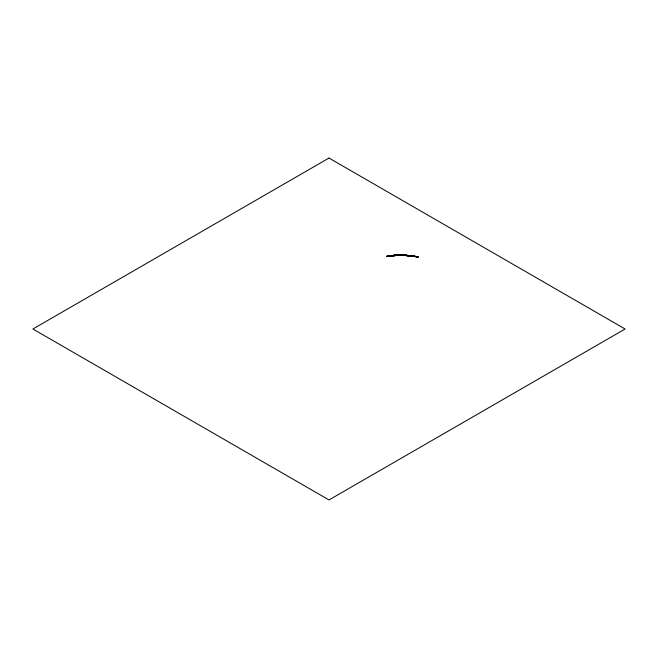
<?xml version="1.0" encoding="UTF-8"?>
<svg xmlns="http://www.w3.org/2000/svg" width="658" height="658" viewBox="0 0 658 658"><rect width="100%" height="100%" fill="white"/><g stroke="black" fill="none" stroke-linecap="round" stroke-linejoin="round"><path stroke-width="0.99" d="M412.41 255.946L417.468 256.842L401.174 255.033L386.855 256.332L401.174 255.033L411.275 255.781L399.949 255.041L389.281 255.913L402.4 255.049L417.131 256.727L402.4 255.049L390.507 255.756L401.931 255.197L413.166 256.061L400.706 255.172L388.055 256.102L397.374 255.123L407.014 255.419L403.255 255.214M386.855 256.332L395.894 255.238L386.805 256.307M388.179 256.118L396.05 255.197L394.381 255.394M389.38 255.921L393.459 255.427M390.696 255.748L394.734 255.296L392.094 255.575M391.831 255.625L394.57 255.345M391.929 255.608L395.795 255.271L393.245 255.469M395.984 255.205L391.74 255.617L395.606 255.32M396.108 255.214L397.374 255.123L394.784 255.304M397.21 255.148L392.966 255.485L397.021 255.214L395.705 255.304M398.156 255.214L394.282 255.403L398.246 255.181M395.516 255.32L409.654 255.633M400.706 255.172L396.93 255.246M398.699 255.082L402.499 255.057M398.057 255.214L396.741 255.255L405.69 255.337L403.157 255.23M398.534 255.082L402.309 255.065M399.291 255.189L404.481 255.271M408.223 255.526L404.859 255.156L414.606 256.299M404.366 255.271L409.432 255.633M405.575 255.329L406.899 255.419M404.859 255.156L413.619 256.135M405.797 255.329L407.014 255.419M406.085 255.246L417.361 256.801L409.95 255.608M408.33 255.518L410.863 255.781M410.748 255.773L408.445 255.501L418.455 256.99M408.824 255.493L411.957 255.913L410.641 255.748M409.86 255.608L417.246 256.76L415.922 256.513M413.824 256.192L417.246 256.76M417.361 256.801L412.5 255.962L415.05 256.398L413.726 256.151M416.152 256.571L414.943 256.357L418.57 257.031M329 158.052L32.9 329L329 499.948L625.1 329L329 158.052"/></g></svg>
